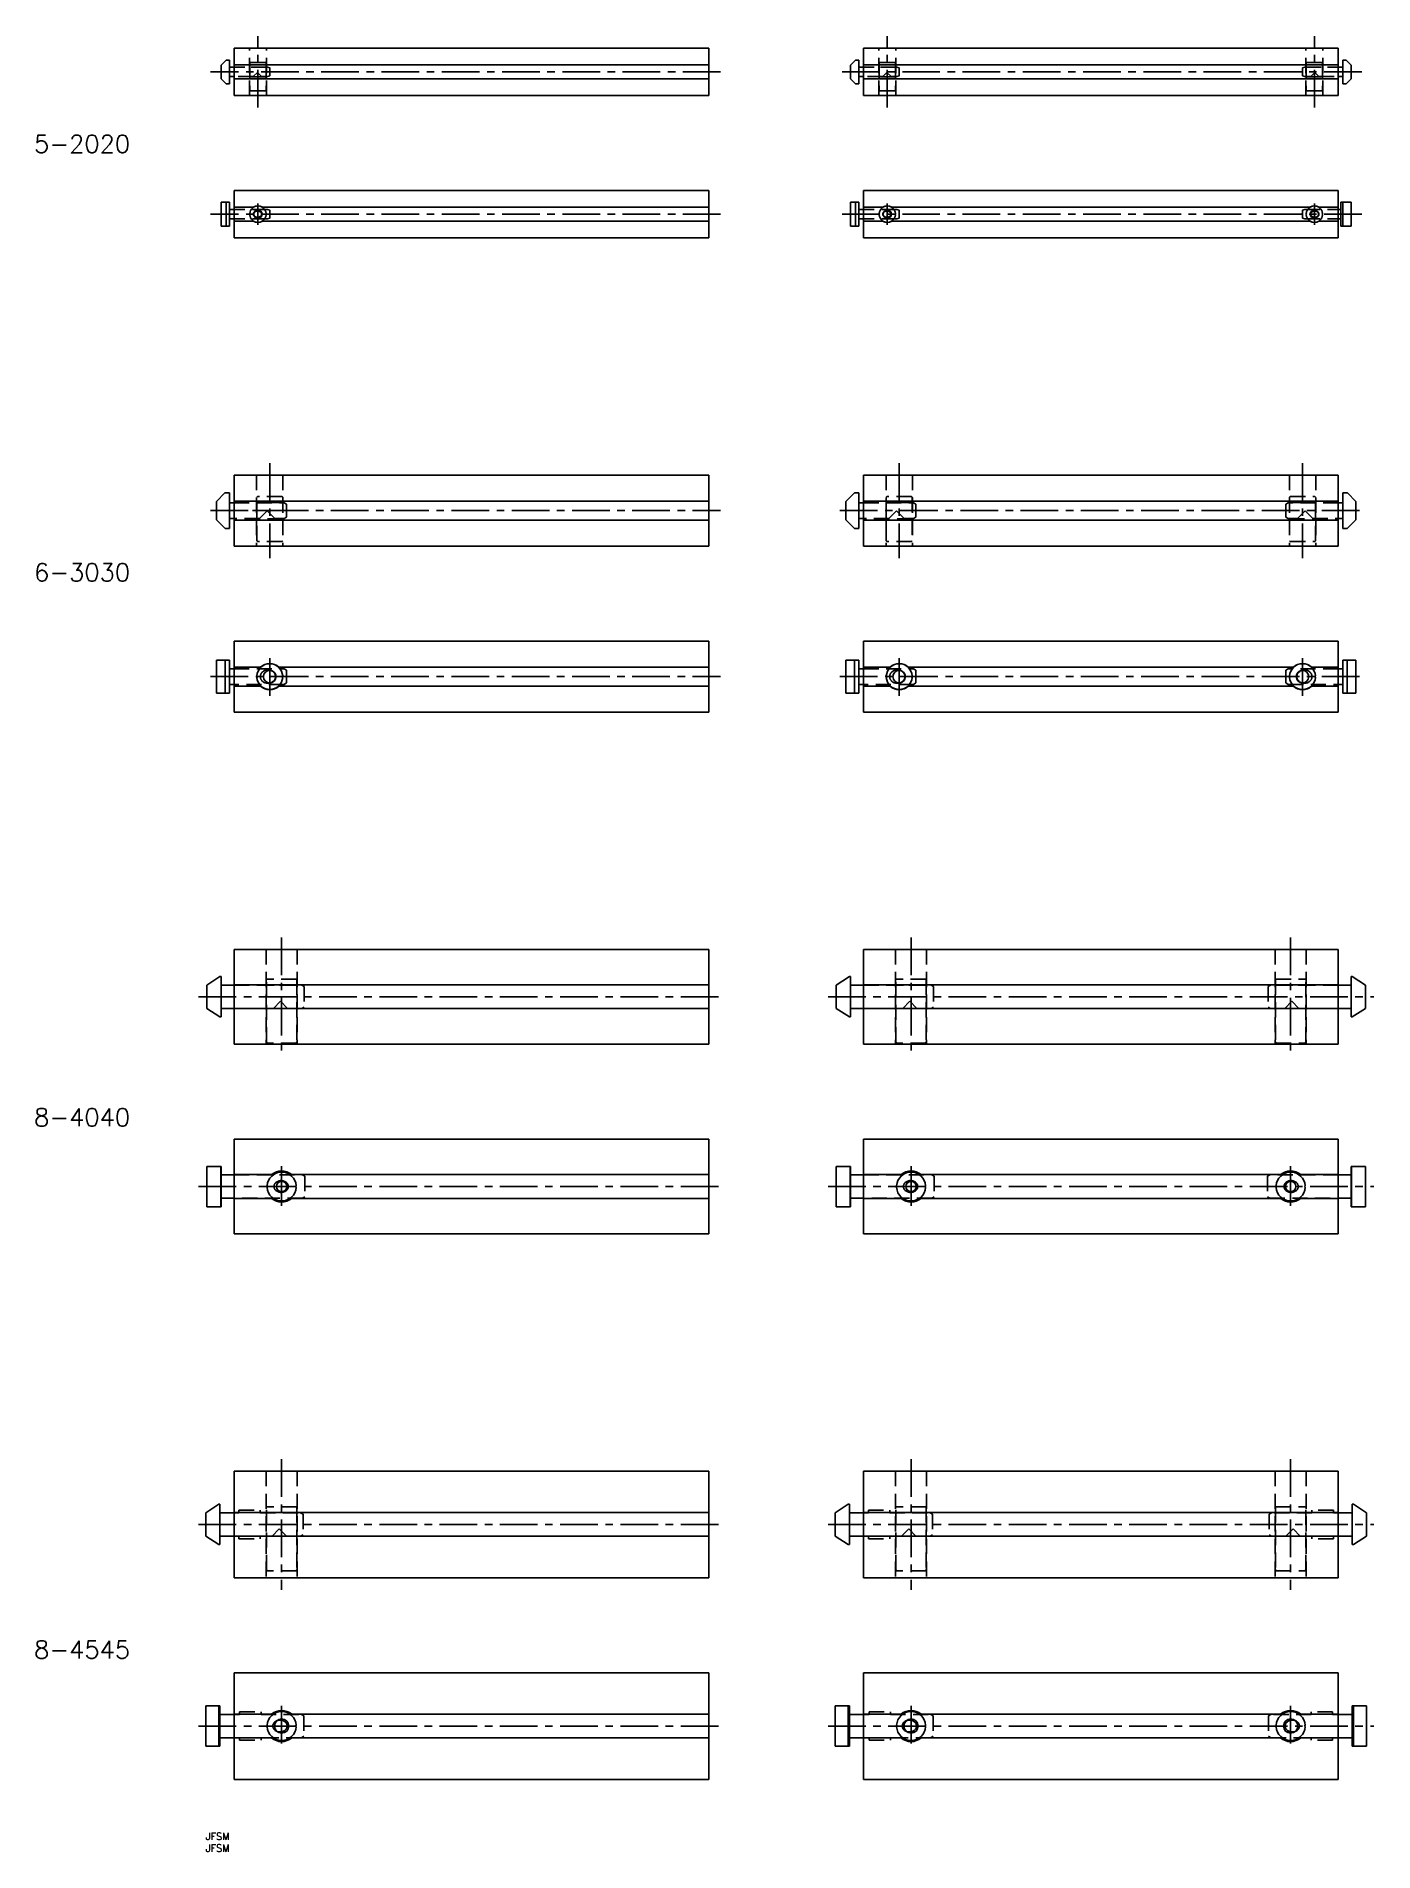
# Model space of a CAD drawing. Extents: x -71 to 492, y -8 to 757.
import ezdxf

# ---------------------------------------------------------------- set-up
doc = ezdxf.new("R2010")
doc.units = 0
doc.header["$LTSCALE"] = 0.5
doc.linetypes.add('CENTER', pattern=[50.8, 31.75, -6.35, 6.35, -6.35])
doc.linetypes.add('DASHED', pattern=[19.05, 12.7, -6.35])
doc.layers.get('0').update_dxf_attribs({"linetype": 'CONTINUOUS'})
doc.layers.add('CENTER', color=1, linetype='CENTER')
doc.styles.get("Standard").update_dxf_attribs({"font": 'txt.shx', "height": 3, "bigfont": 'bigfont.shx'})

# ---------------------------------------------------------------- blocks, each defined once
blk = doc.blocks.new('*U10')
at = {"color": 7, "linetype": 'CONTINUOUS'}
blk.add_text('JFSM', height=3, dxfattribs=at).set_placement((0, -3))
blk = doc.blocks.new('*U11')
at = {"color": 7, "linetype": 'CONTINUOUS'}
blk.add_text('JFSM', height=3, dxfattribs=at).set_placement((0, -8))

msp = doc.modelspace()

# ---------------------------------------------------------------- linework, layer by layer
at = {"color": 7, "linetype": 'CONTINUOUS'}
for p, q in [((12, 732.48), (12, 752.48)), ((12, 752.48), (212, 752.48)), ((212, 732.48), (212, 752.48)), ((277.3, 752.48), (477.3, 752.48)), ((277.3, 732.48), (277.3, 752.48)), ((477.3, 732.48), (477.3, 752.48)), ((6.5, 745.38), (8.6, 747.48)), ((6.5, 739.58), (6.5, 745.38)), ((8.6, 747.48), (10, 747.48)), ((10, 747.48), (10, 737.48)), ((12, 744.48), (10, 744.48)), ((12, 745.48), (212, 745.48)), ((271.8, 745.38), (273.9, 747.48)), ((271.8, 739.58), (271.8, 745.38)), ((273.9, 747.48), (275.3, 747.48)), ((275.3, 747.48), (275.3, 737.48)), ((277.3, 744.48), (275.3, 744.48)), ((277.3, 745.48), (477.3, 745.48)), ((477.3, 744.48), (479.3, 744.48)), ((479.3, 747.48), (479.3, 737.48)), ((480.7, 747.48), (479.3, 747.48)), ((482.8, 745.38), (480.7, 747.48)), ((482.8, 739.58), (482.8, 745.38)), ((8.6, 737.48), (6.5, 739.58)), ((10, 737.48), (8.6, 737.48)), ((12, 740.48), (10, 740.48)), ((12, 739.48), (212, 739.48)), ((273.9, 737.48), (271.8, 739.58)), ((275.3, 737.48), (273.9, 737.48)), ((277.3, 740.48), (275.3, 740.48)), ((277.3, 739.48), (477.3, 739.48)), ((477.3, 740.48), (479.3, 740.48)), ((479.3, 737.48), (480.7, 737.48)), ((480.7, 737.48), (482.8, 739.58)), ((12, 732.48), (212, 732.48)), ((277.3, 732.48), (477.3, 732.48)), ((12, 692.48), (212, 692.48)), ((12, 692.48), (12, 672.48)), ((212, 672.48), (212, 692.48)), ((277.3, 672.48), (277.3, 692.48)), ((277.3, 692.48), (477.3, 692.48)), ((477.3, 672.48), (477.3, 692.48)), ((6.5, 687.48), (6.5, 677.48)), ((10, 687.48), (6.5, 687.48)), ((8.6, 677.48), (8.6, 687.48)), ((8.6, 687.48), (8.6, 677.48)), ((10, 677.48), (10, 687.48)), ((12, 684.48), (10, 684.48)), ((12, 685.48), (20.1, 685.48)), ((18.75, 682.48), (18.56, 682.8)), ((18.75, 682.48), (18.56, 682.16)), ((23.9, 685.48), (212, 685.48)), ((25.25, 682.48), (25.44, 682.8)), ((25.25, 682.48), (25.44, 682.16)), ((271.8, 687.48), (271.8, 677.48)), ((275.3, 687.48), (271.8, 687.48)), ((273.9, 677.48), (273.9, 687.48)), ((275.3, 677.48), (275.3, 687.48)), ((277.3, 684.48), (275.3, 684.48)), ((277.3, 685.48), (285.4, 685.48)), ((284.05, 682.48), (283.86, 682.8)), ((284.05, 682.48), (283.86, 682.16)), ((289.2, 685.48), (465.4, 685.48)), ((290.55, 682.48), (290.74, 682.8)), ((290.55, 682.48), (290.74, 682.16)), ((464.05, 682.48), (463.86, 682.8)), ((464.05, 682.48), (463.86, 682.16)), ((477.3, 685.48), (469.2, 685.48)), ((469.2, 685.48), (477.3, 685.48)), ((470.55, 682.48), (470.74, 682.8)), ((470.55, 682.48), (470.74, 682.16)), ((477.3, 684.48), (478.5, 684.48)), ((478.5, 677.48), (478.5, 687.48)), ((478.5, 687.48), (482.8, 687.48)), ((479.3, 677.48), (479.3, 687.48)), ((482.8, 687.48), (482.8, 677.48)), ((6.5, 677.48), (10, 677.48)), ((6.7, 677.48), (10, 677.48)), ((12, 680.48), (10, 680.48)), ((12, 679.48), (20.1, 679.48)), ((23.9, 679.48), (212, 679.48)), ((271.8, 677.48), (275.3, 677.48)), ((272, 677.48), (275.3, 677.48)), ((277.3, 680.48), (275.3, 680.48)), ((277.3, 679.48), (285.4, 679.48)), ((289.2, 679.48), (465.4, 679.48)), ((477.3, 679.48), (469.2, 679.48)), ((469.2, 679.48), (477.3, 679.48)), ((477.3, 680.48), (478.5, 680.48)), ((482.8, 677.48), (478.5, 677.48)), ((482.6, 677.48), (479.3, 677.48)), ((12, 672.48), (212, 672.48)), ((277.3, 672.48), (477.3, 672.48)), ((212, 572.48), (12, 572.48)), ((12, 572.48), (12, 542.48)), ((212, 572.48), (212, 542.48)), ((477.3, 572.48), (277.3, 572.48)), ((277.3, 572.48), (277.3, 542.48)), ((477.3, 572.48), (477.3, 542.48)), ((4.5, 561.38), (8.1, 564.98)), ((4.5, 553.58), (4.5, 561.38)), ((8.1, 564.98), (10, 564.98)), ((10, 564.98), (10, 549.98)), ((10, 560.78), (12, 560.78)), ((12, 561.48), (212, 561.48)), ((269.8, 561.38), (273.4, 564.98)), ((269.8, 553.58), (269.8, 561.38)), ((273.4, 564.98), (275.3, 564.98)), ((275.3, 564.98), (275.3, 549.98)), ((275.3, 560.78), (277.3, 560.78)), ((277.3, 561.48), (477.3, 561.48)), ((479.3, 560.78), (477.3, 560.78)), ((479.3, 564.98), (479.3, 549.98)), ((481.2, 564.98), (479.3, 564.98)), ((484.8, 561.38), (481.2, 564.98)), ((484.8, 553.58), (484.8, 561.38)), ((8.13, 549.98), (4.5, 553.58)), ((12, 554.18), (10, 554.18)), ((12, 553.48), (212, 553.48)), ((273.43, 549.98), (269.8, 553.58)), ((275.3, 554.23), (275.3, 550.48)), ((277.3, 554.18), (275.3, 554.18)), ((277.3, 553.48), (477.3, 553.48)), ((477.3, 554.18), (479.3, 554.18)), ((481.17, 549.98), (484.8, 553.58)), ((10, 549.98), (8.13, 549.98)), ((275.3, 549.98), (273.43, 549.98)), ((479.3, 549.98), (481.17, 549.98)), ((212, 542.48), (12, 542.48)), ((477.3, 542.48), (277.3, 542.48)), ((212, 502.48), (12, 502.48)), ((12, 502.48), (12, 472.48)), ((212, 502.48), (212, 472.48)), ((477.3, 502.48), (277.3, 502.48)), ((277.3, 502.48), (277.3, 472.48)), ((477.3, 502.48), (477.3, 472.48)), ((4.5, 480.48), (4.5, 494.48)), ((4.5, 494.48), (10, 494.48)), ((8.13, 494.48), (8.13, 480.48)), ((10, 494.48), (10, 480.48)), ((10, 490.73), (12, 490.73)), ((12, 491.48), (23.15, 491.48)), ((30.85, 491.48), (212, 491.48)), ((269.8, 480.48), (269.8, 494.48)), ((269.8, 494.48), (275.3, 494.48)), ((273.43, 494.48), (273.43, 480.48)), ((275.3, 494.48), (275.3, 480.48)), ((275.3, 490.73), (277.3, 490.73)), ((277.3, 491.48), (288.45, 491.48)), ((296.15, 491.48), (458.45, 491.48)), ((477.3, 491.48), (466.15, 491.48)), ((466.15, 491.48), (477.3, 491.48)), ((479.3, 490.73), (477.3, 490.73)), ((479.3, 494.48), (479.3, 480.48)), ((484.8, 494.48), (479.3, 494.48)), ((481.17, 494.48), (481.17, 480.48)), ((484.8, 480.48), (484.8, 494.48)), ((12, 484.23), (10, 484.23)), ((12, 483.48), (23.15, 483.48)), ((21.75, 487.48), (21.56, 487.81)), ((21.75, 487.48), (21.56, 487.15)), ((30.85, 483.48), (212, 483.48)), ((32.25, 487.48), (32.44, 487.81)), ((32.25, 487.48), (32.44, 487.15)), ((277.3, 484.23), (275.3, 484.23)), ((277.3, 483.48), (288.45, 483.48)), ((287.05, 487.48), (286.86, 487.81)), ((287.05, 487.48), (286.86, 487.15)), ((296.15, 483.48), (458.45, 483.48)), ((297.55, 487.48), (297.74, 487.81)), ((297.55, 487.48), (297.74, 487.15)), ((457.05, 487.48), (456.86, 487.81)), ((457.05, 487.48), (456.86, 487.15)), ((477.3, 483.48), (466.15, 483.48)), ((466.15, 483.48), (477.3, 483.48)), ((467.55, 487.48), (467.74, 487.81)), ((467.55, 487.48), (467.74, 487.15)), ((477.3, 484.23), (479.3, 484.23)), ((10, 480.48), (4.5, 480.48)), ((275.3, 480.48), (269.8, 480.48)), ((479.3, 480.48), (484.8, 480.48)), ((212, 472.48), (12, 472.48)), ((477.3, 472.48), (277.3, 472.48)), ((12, 372.48), (12, 332.48)), ((12, 372.48), (212, 372.48)), ((212, 372.48), (212, 332.48)), ((277.3, 372.48), (277.3, 332.48)), ((277.3, 372.48), (477.3, 372.48)), ((477.3, 372.48), (477.3, 332.48)), ((0.5, 357.38), (6, 360.98)), ((6, 360.98), (6.5, 360.98)), ((6.5, 360.98), (6.5, 343.98)), ((265.8, 357.38), (271.3, 360.98)), ((271.3, 360.98), (271.8, 360.98)), ((271.8, 360.98), (271.8, 343.98)), ((482.8, 360.98), (482.8, 343.98)), ((483.3, 360.98), (482.8, 360.98)), ((488.8, 357.38), (483.3, 360.98)), ((0.5, 347.58), (0.5, 357.38)), ((6.5, 357.38), (12, 357.38)), ((12, 357.48), (212, 357.48)), ((265.8, 347.58), (265.8, 357.38)), ((271.8, 357.38), (277.3, 357.38)), ((277.3, 357.48), (477.3, 357.48)), ((482.8, 357.38), (477.3, 357.38)), ((488.8, 347.58), (488.8, 357.38)), ((6, 343.98), (0.5, 347.58)), ((12, 347.58), (6.5, 347.58)), ((12, 347.48), (212, 347.48)), ((271.3, 343.98), (265.8, 347.58)), ((277.3, 347.58), (271.8, 347.58)), ((277.3, 347.48), (477.3, 347.48)), ((477.3, 347.58), (482.8, 347.58)), ((483.3, 343.98), (488.8, 347.58)), ((6.5, 343.98), (6, 343.98)), ((271.8, 343.98), (271.3, 343.98)), ((482.8, 343.98), (483.3, 343.98)), ((12, 332.48), (212, 332.48)), ((277.3, 332.48), (477.3, 332.48)), ((12, 292.48), (12, 252.48)), ((12, 292.48), (212, 292.48)), ((212, 292.48), (212, 252.48)), ((277.3, 292.48), (277.3, 252.48)), ((277.3, 292.48), (477.3, 292.48)), ((477.3, 292.48), (477.3, 252.48)), ((0.5, 263.98), (0.5, 280.98)), ((0.5, 280.98), (6.5, 280.98)), ((6.3, 280.98), (6.3, 263.98)), ((6.5, 280.98), (6.5, 263.98)), ((6.5, 277.38), (12, 277.38)), ((12, 277.48), (27.77, 277.48)), ((36.23, 277.48), (212, 277.48)), ((265.8, 263.98), (265.8, 280.98)), ((265.8, 280.98), (271.8, 280.98)), ((271.6, 280.98), (271.6, 263.98)), ((271.8, 280.98), (271.8, 263.98)), ((271.8, 277.38), (277.3, 277.38)), ((277.3, 277.48), (293.07, 277.48)), ((301.53, 277.48), (453.07, 277.48)), ((477.3, 277.48), (461.53, 277.48)), ((461.53, 277.48), (477.3, 277.48)), ((482.8, 277.38), (477.3, 277.38)), ((482.8, 280.98), (482.8, 263.98)), ((488.8, 280.98), (482.8, 280.98)), ((483, 280.98), (483, 263.98)), ((488.8, 263.98), (488.8, 280.98)), ((26.1, 272.48), (25.91, 272.81)), ((26.1, 272.48), (25.91, 272.15)), ((37.9, 272.48), (38.09, 272.81)), ((37.9, 272.48), (38.09, 272.15)), ((291.4, 272.48), (291.21, 272.81)), ((291.4, 272.48), (291.21, 272.15)), ((303.2, 272.48), (303.39, 272.81)), ((303.2, 272.48), (303.39, 272.15)), ((451.4, 272.48), (451.21, 272.81)), ((451.4, 272.48), (451.21, 272.15)), ((463.2, 272.48), (463.39, 272.81)), ((463.2, 272.48), (463.39, 272.15)), ((6.5, 263.98), (0.5, 263.98)), ((12, 267.58), (6.5, 267.58)), ((12, 267.48), (27.77, 267.48)), ((36.23, 267.48), (212, 267.48)), ((271.8, 263.98), (265.8, 263.98)), ((277.3, 267.58), (271.8, 267.58)), ((277.3, 267.48), (293.07, 267.48)), ((301.53, 267.48), (453.07, 267.48)), ((477.3, 267.48), (461.53, 267.48)), ((461.53, 267.48), (477.3, 267.48)), ((477.3, 267.58), (482.8, 267.58)), ((482.8, 263.98), (488.8, 263.98)), ((12, 252.48), (212, 252.48)), ((277.3, 252.48), (477.3, 252.48)), ((12, 152.48), (12, 107.48)), ((12, 152.48), (212, 152.48)), ((212, 152.48), (212, 107.48)), ((277.3, 152.48), (277.3, 107.48)), ((277.3, 152.48), (477.3, 152.48)), ((477.3, 152.48), (477.3, 107.48)), ((0, 134.88), (5.5, 138.48)), ((5.5, 138.48), (6, 138.48)), ((6, 138.48), (6, 121.48)), ((265.3, 134.88), (270.8, 138.48)), ((270.8, 138.48), (271.3, 138.48)), ((271.3, 138.48), (271.3, 121.48)), ((483.3, 138.48), (483.3, 121.48)), ((483.8, 138.48), (483.3, 138.48)), ((489.3, 134.88), (483.8, 138.48)), ((0, 125.08), (0, 134.88)), ((6, 134.88), (12, 134.88)), ((12, 134.98), (212, 134.98)), ((265.3, 125.08), (265.3, 134.88)), ((271.3, 134.88), (277.3, 134.88)), ((277.3, 134.98), (477.3, 134.98)), ((483.3, 134.88), (477.3, 134.88)), ((489.3, 125.08), (489.3, 134.88)), ((5.5, 121.48), (0, 125.08)), ((12, 125.08), (6, 125.08)), ((12, 124.98), (212, 124.98)), ((270.8, 121.48), (265.3, 125.08)), ((277.3, 125.08), (271.3, 125.08)), ((277.3, 124.98), (477.3, 124.98)), ((477.3, 125.08), (483.3, 125.08)), ((483.8, 121.48), (489.3, 125.08)), ((6, 121.48), (5.5, 121.48)), ((271.3, 121.48), (270.8, 121.48)), ((483.3, 121.48), (483.8, 121.48)), ((12, 107.48), (212, 107.48)), ((277.3, 107.48), (477.3, 107.48)), ((12, 67.48), (12, 22.48)), ((12, 67.48), (212, 67.48)), ((212, 67.48), (212, 22.48)), ((277.3, 67.48), (277.3, 22.48)), ((277.3, 67.48), (477.3, 67.48)), ((477.3, 67.48), (477.3, 22.48)), ((0, 36.48), (0, 53.48)), ((0, 53.48), (6, 53.48)), ((5.5, 53.48), (5.5, 36.48)), ((6, 53.48), (6, 36.48)), ((6, 49.88), (12, 49.88)), ((12, 49.98), (27.77, 49.98)), ((36.23, 49.98), (212, 49.98)), ((265.3, 36.48), (265.3, 53.48)), ((265.3, 53.48), (271.3, 53.48)), ((270.8, 53.48), (270.8, 36.48)), ((271.3, 53.48), (271.3, 36.48)), ((271.3, 49.88), (277.3, 49.88)), ((277.3, 49.98), (293.07, 49.98)), ((301.53, 49.98), (453.07, 49.98)), ((477.3, 49.98), (461.53, 49.98)), ((461.53, 49.98), (477.3, 49.98)), ((483.3, 49.88), (477.3, 49.88)), ((483.3, 53.48), (483.3, 36.48)), ((489.3, 53.48), (483.3, 53.48)), ((483.8, 53.48), (483.8, 36.48)), ((489.3, 36.48), (489.3, 53.48)), ((12, 40.08), (6, 40.08)), ((12, 39.98), (27.77, 39.98)), ((26.1, 44.98), (25.91, 45.31)), ((26.1, 44.98), (25.91, 44.65)), ((36.23, 39.98), (212, 39.98)), ((37.9, 44.98), (38.09, 45.31)), ((37.9, 44.98), (38.09, 44.65)), ((277.3, 40.08), (271.3, 40.08)), ((277.3, 39.98), (293.07, 39.98)), ((291.4, 44.98), (291.21, 45.31)), ((291.4, 44.98), (291.21, 44.65)), ((301.53, 39.98), (453.07, 39.98)), ((303.2, 44.98), (303.39, 45.31)), ((303.2, 44.98), (303.39, 44.65)), ((451.4, 44.98), (451.21, 45.31)), ((451.4, 44.98), (451.21, 44.65)), ((477.3, 39.98), (461.53, 39.98)), ((461.53, 39.98), (477.3, 39.98)), ((463.2, 44.98), (463.39, 45.31)), ((463.2, 44.98), (463.39, 44.65)), ((477.3, 40.08), (483.3, 40.08)), ((6, 36.48), (0, 36.48)), ((271.3, 36.48), (265.3, 36.48)), ((483.3, 36.48), (489.3, 36.48)), ((12, 22.48), (212, 22.48)), ((277.3, 22.48), (477.3, 22.48))]:
    msp.add_line(p, q, dxfattribs=at)
at = {"color": 3, "linetype": 'DASHED'}
for p, q in [((18.45, 732.48), (18.45, 752.48)), ((25.55, 732.48), (25.55, 752.48)), ((283.75, 732.48), (283.75, 752.48)), ((290.85, 732.48), (290.85, 752.48)), ((463.75, 732.48), (463.75, 752.48)), ((470.85, 732.48), (470.85, 752.48)), ((26, 744.48), (12, 744.48)), ((18.55, 746.18), (18.85, 746.48)), ((18.55, 746.18), (18.55, 734.78)), ((25.45, 744.53), (18.55, 744.53)), ((25.15, 746.48), (18.85, 746.48)), ((25.45, 746.18), (25.15, 746.48)), ((25.45, 746.18), (25.45, 734.78)), ((26, 744.48), (27, 744.21)), ((27, 740.75), (27, 744.21)), ((291.3, 744.48), (277.3, 744.48)), ((283.85, 746.18), (284.15, 746.48)), ((283.85, 746.18), (283.85, 734.78)), ((290.75, 744.53), (283.85, 744.53)), ((290.45, 746.48), (284.15, 746.48)), ((290.75, 746.18), (290.45, 746.48)), ((290.75, 746.18), (290.75, 734.78)), ((291.3, 744.48), (292.3, 744.21)), ((292.3, 740.75), (292.3, 744.21)), ((463.3, 744.48), (462.3, 744.21)), ((462.3, 740.75), (462.3, 744.21)), ((463.3, 744.48), (477.3, 744.48)), ((463.85, 746.18), (464.15, 746.48)), ((463.85, 746.18), (463.85, 734.78)), ((463.85, 744.53), (470.75, 744.53)), ((464.15, 746.48), (470.45, 746.48)), ((470.75, 746.18), (470.45, 746.48)), ((470.75, 746.18), (470.75, 734.78)), ((20.05, 740.48), (12, 740.48)), ((25.45, 740.43), (18.55, 740.43)), ((21.8, 742.23), (20.05, 740.48)), ((21.8, 742.23), (23.56, 740.48)), ((26, 740.48), (23.56, 740.48)), ((26, 740.48), (27, 740.75)), ((285.35, 740.48), (277.3, 740.48)), ((290.75, 740.43), (283.85, 740.43)), ((287.1, 742.23), (285.35, 740.48)), ((287.1, 742.23), (288.86, 740.48)), ((291.3, 740.48), (288.86, 740.48)), ((291.3, 740.48), (292.3, 740.75)), ((463.3, 740.48), (462.3, 740.75)), ((463.3, 740.48), (465.74, 740.48)), ((463.85, 740.43), (470.75, 740.43)), ((467.5, 742.23), (465.74, 740.48)), ((467.5, 742.23), (469.25, 740.48)), ((469.25, 740.48), (477.3, 740.48)), ((18.85, 734.48), (18.55, 734.78)), ((25.15, 734.48), (18.85, 734.48)), ((25.15, 734.48), (25.45, 734.78)), ((284.15, 734.48), (283.85, 734.78)), ((290.45, 734.48), (284.15, 734.48)), ((290.45, 734.48), (290.75, 734.78)), ((464.15, 734.48), (463.85, 734.78)), ((464.15, 734.48), (470.45, 734.48)), ((470.45, 734.48), (470.75, 734.78)), ((26, 684.48), (12, 684.48)), ((26, 684.48), (27, 684.21)), ((27, 680.75), (27, 684.21)), ((27, 680.75), (27, 684.21)), ((291.3, 684.48), (277.3, 684.48)), ((291.3, 684.48), (292.3, 684.21)), ((292.3, 680.75), (292.3, 684.21)), ((463.3, 684.48), (462.3, 684.21)), ((462.3, 680.75), (462.3, 684.21)), ((463.3, 684.48), (477.3, 684.48)), ((26, 680.48), (12, 680.48)), ((26, 680.48), (27, 680.75)), ((291.3, 680.48), (277.3, 680.48)), ((291.3, 680.48), (292.3, 680.75)), ((463.3, 680.48), (462.3, 680.75)), ((463.3, 680.48), (477.3, 680.48)), ((21.45, 572.48), (21.45, 542.48)), ((32.55, 572.48), (32.55, 542.48)), ((286.75, 572.48), (286.75, 542.48)), ((297.85, 572.48), (297.85, 542.48)), ((456.75, 572.48), (456.75, 542.48)), ((467.85, 572.48), (467.85, 542.48)), ((12, 560.78), (33, 560.78)), ((21.55, 563.18), (21.85, 563.48)), ((21.55, 544.78), (21.55, 563.18)), ((32.45, 560.88), (21.55, 560.88)), ((32.15, 563.48), (21.85, 563.48)), ((32.45, 563.18), (32.15, 563.48)), ((32.45, 563.18), (32.45, 544.78)), ((33, 560.78), (34, 560.2)), ((34, 560.2), (34, 554.76)), ((277.3, 560.78), (298.3, 560.78)), ((286.85, 563.18), (287.15, 563.48)), ((286.85, 544.78), (286.85, 563.18)), ((297.75, 560.88), (286.85, 560.88)), ((297.45, 563.48), (287.15, 563.48)), ((297.75, 563.18), (297.45, 563.48)), ((297.75, 563.18), (297.75, 544.78)), ((298.3, 560.78), (299.3, 560.2)), ((299.3, 560.2), (299.3, 554.76)), ((456.3, 560.78), (455.3, 560.2)), ((455.3, 560.2), (455.3, 554.76)), ((477.3, 560.78), (456.3, 560.78)), ((456.85, 563.18), (457.15, 563.48)), ((456.85, 563.18), (456.85, 544.78)), ((456.85, 560.88), (467.75, 560.88)), ((457.15, 563.48), (467.45, 563.48)), ((467.75, 563.18), (467.45, 563.48)), ((467.75, 544.78), (467.75, 563.18)), ((22.7, 554.18), (12, 554.18)), ((32.45, 554.08), (21.55, 554.08)), ((25.9, 557.38), (22.7, 554.18)), ((29.1, 554.18), (25.9, 557.38)), ((33, 554.18), (29.1, 554.18)), ((33, 554.18), (34, 554.76)), ((288, 554.18), (277.3, 554.18)), ((297.75, 554.08), (286.85, 554.08)), ((291.2, 557.38), (288, 554.18)), ((294.4, 554.18), (291.2, 557.38)), ((298.3, 554.18), (294.4, 554.18)), ((298.3, 554.18), (299.3, 554.76)), ((456.3, 554.18), (455.3, 554.76)), ((456.3, 554.18), (460.2, 554.18)), ((456.85, 554.08), (467.75, 554.08)), ((460.2, 554.18), (463.4, 557.38)), ((463.4, 557.38), (466.6, 554.18)), ((466.6, 554.18), (477.3, 554.18)), ((21.85, 544.48), (21.55, 544.78)), ((32.15, 544.48), (21.85, 544.48)), ((32.15, 544.48), (32.45, 544.78)), ((287.15, 544.48), (286.85, 544.78)), ((297.45, 544.48), (287.15, 544.48)), ((297.45, 544.48), (297.75, 544.78)), ((457.15, 544.48), (456.85, 544.78)), ((457.15, 544.48), (467.45, 544.48)), ((467.45, 544.48), (467.75, 544.78)), ((12, 490.73), (33, 490.73)), ((33, 490.73), (34, 490.15)), ((34, 490.15), (34, 484.81)), ((277.3, 490.73), (298.3, 490.73)), ((298.3, 490.73), (299.3, 490.15)), ((299.3, 490.15), (299.3, 484.81)), ((456.3, 490.73), (455.3, 490.15)), ((455.3, 490.15), (455.3, 484.81)), ((477.3, 490.73), (456.3, 490.73)), ((33, 484.23), (12, 484.23)), ((33, 484.23), (34, 484.81)), ((298.3, 484.23), (277.3, 484.23)), ((298.3, 484.23), (299.3, 484.81)), ((456.3, 484.23), (455.3, 484.81)), ((456.3, 484.23), (477.3, 484.23)), ((25.45, 372.48), (25.45, 332.48)), ((38.55, 372.48), (38.55, 332.48)), ((290.75, 372.48), (290.75, 332.48)), ((303.85, 372.48), (303.85, 332.48)), ((450.75, 372.48), (450.75, 332.48)), ((463.85, 372.48), (463.85, 332.48)), ((25.6, 359.68), (25.9, 359.98)), ((38.17, 359.98), (25.9, 359.98)), ((38.4, 359.68), (38.17, 359.98)), ((290.9, 359.68), (291.2, 359.98)), ((303.47, 359.98), (291.2, 359.98)), ((303.7, 359.68), (303.47, 359.98)), ((450.9, 359.68), (451.13, 359.98)), ((451.13, 359.98), (463.4, 359.98)), ((463.7, 359.68), (463.4, 359.98)), ((12, 357.38), (40.5, 357.38)), ((25.6, 333.28), (25.6, 359.68)), ((38.4, 357.43), (25.6, 357.43)), ((38.4, 359.68), (38.4, 333.28)), ((40.5, 357.38), (41.5, 356.8)), ((41.5, 356.8), (41.5, 348.16)), ((277.3, 357.38), (305.8, 357.38)), ((290.9, 333.28), (290.9, 359.68)), ((303.7, 357.43), (290.9, 357.43)), ((297.3, 357.43), (303.7, 357.43)), ((303.7, 359.68), (303.7, 333.28)), ((305.8, 357.38), (306.8, 356.8)), ((306.8, 356.8), (306.8, 348.16)), ((448.8, 357.38), (447.8, 356.8)), ((447.8, 356.8), (447.8, 348.16)), ((477.3, 357.38), (448.8, 357.38)), ((450.9, 359.68), (450.9, 333.28)), ((457.3, 357.43), (450.9, 357.43)), ((450.9, 357.43), (463.7, 357.43)), ((463.7, 333.28), (463.7, 359.68)), ((28.5, 347.58), (12, 347.58)), ((38.4, 347.53), (25.6, 347.53)), ((31.5, 350.58), (28.5, 347.58)), ((34.5, 347.58), (31.5, 350.58)), ((40.5, 347.58), (34.5, 347.58)), ((40.5, 347.58), (41.5, 348.16)), ((293.8, 347.58), (277.3, 347.58)), ((303.7, 347.53), (290.9, 347.53)), ((296.8, 350.58), (293.8, 347.58)), ((299.8, 347.58), (296.8, 350.58)), ((305.8, 347.58), (299.8, 347.58)), ((305.8, 347.58), (306.8, 348.16)), ((448.8, 347.58), (447.8, 348.16)), ((448.8, 347.58), (454.8, 347.58)), ((450.9, 347.53), (463.7, 347.53)), ((454.8, 347.58), (457.8, 350.58)), ((457.8, 350.58), (460.8, 347.58)), ((460.8, 347.58), (477.3, 347.58)), ((25.83, 332.98), (25.6, 333.28)), ((38.1, 332.98), (25.83, 332.98)), ((38.1, 332.98), (38.4, 333.28)), ((291.13, 332.98), (290.9, 333.28)), ((303.4, 332.98), (291.13, 332.98)), ((303.4, 332.98), (303.7, 333.28)), ((451.2, 332.98), (450.9, 333.28)), ((451.2, 332.98), (463.47, 332.98)), ((463.47, 332.98), (463.7, 333.28)), ((12, 277.38), (40.8, 277.38)), ((40.8, 277.38), (41.8, 276.8)), ((41.8, 276.8), (41.8, 268.16)), ((277.3, 277.38), (306.1, 277.38)), ((306.1, 277.38), (307.1, 276.8)), ((307.1, 276.8), (307.1, 268.16)), ((448.5, 277.38), (447.5, 276.8)), ((447.5, 276.8), (447.5, 268.16)), ((477.3, 277.38), (448.5, 277.38)), ((40.8, 267.58), (41.8, 268.16)), ((306.1, 267.58), (307.1, 268.16)), ((448.5, 267.58), (447.5, 268.16)), ((40.8, 267.58), (12, 267.58)), ((306.1, 267.58), (277.3, 267.58)), ((448.5, 267.58), (477.3, 267.58)), ((25.45, 152.48), (25.45, 107.48)), ((38.55, 152.48), (38.55, 107.48)), ((290.75, 152.48), (290.75, 107.48)), ((303.85, 152.48), (303.85, 107.48)), ((450.75, 152.48), (450.75, 107.48)), ((463.85, 152.48), (463.85, 107.48)), ((12, 134.88), (14, 134.88)), ((14, 134.88), (14, 135.98)), ((14, 135.98), (23, 135.98)), ((23, 135.98), (23, 134.88)), ((23, 134.88), (40, 134.88)), ((25.6, 137.18), (25.9, 137.48)), ((25.6, 110.78), (25.6, 137.18)), ((38.17, 137.48), (25.9, 137.48)), ((38.9, 134.93), (26.1, 134.93)), ((38.4, 137.18), (38.17, 137.48)), ((38.4, 137.18), (38.4, 110.78)), ((40, 134.88), (41, 134.3)), ((41, 134.3), (41, 125.66)), ((277.3, 134.88), (279.3, 134.88)), ((279.3, 134.88), (279.3, 135.98)), ((279.3, 135.98), (288.3, 135.98)), ((288.3, 135.98), (288.3, 134.88)), ((288.3, 134.88), (305.3, 134.88)), ((290.9, 137.18), (291.2, 137.48)), ((290.9, 110.78), (290.9, 137.18)), ((303.47, 137.48), (291.2, 137.48)), ((304.2, 134.93), (291.4, 134.93)), ((303.7, 137.18), (303.47, 137.48)), ((303.7, 137.18), (303.7, 110.78)), ((305.3, 134.88), (306.3, 134.3)), ((306.3, 134.3), (306.3, 125.66)), ((449.3, 134.88), (448.3, 134.3)), ((448.3, 134.3), (448.3, 125.66)), ((466.3, 134.88), (449.3, 134.88)), ((450.4, 134.93), (463.2, 134.93)), ((450.9, 137.18), (451.13, 137.48)), ((450.9, 137.18), (450.9, 110.78)), ((451.13, 137.48), (463.4, 137.48)), ((463.7, 137.18), (463.4, 137.48)), ((463.7, 110.78), (463.7, 137.18)), ((475.3, 135.98), (466.3, 135.98)), ((466.3, 135.98), (466.3, 134.88)), ((475.3, 134.88), (475.3, 135.98)), ((477.3, 134.88), (475.3, 134.88)), ((14, 125.08), (12, 125.08)), ((14, 125.08), (14, 123.98)), ((14, 123.98), (23, 123.98)), ((28, 125.08), (23, 125.08)), ((23, 123.98), (23, 125.08)), ((38.9, 125.03), (26.1, 125.03)), ((31, 128.08), (28, 125.08)), ((34, 125.08), (31, 128.08)), ((40, 125.08), (34, 125.08)), ((40, 125.08), (41, 125.66)), ((279.3, 125.08), (277.3, 125.08)), ((279.3, 125.08), (279.3, 123.98)), ((279.3, 123.98), (288.3, 123.98)), ((293.3, 125.08), (288.3, 125.08)), ((288.3, 123.98), (288.3, 125.08)), ((304.2, 125.03), (291.4, 125.03)), ((296.3, 128.08), (293.3, 125.08)), ((299.3, 125.08), (296.3, 128.08)), ((305.3, 125.08), (299.3, 125.08)), ((305.3, 125.08), (306.3, 125.66)), ((449.3, 125.08), (448.3, 125.66)), ((449.3, 125.08), (455.3, 125.08)), ((450.4, 125.03), (463.2, 125.03)), ((455.3, 125.08), (458.3, 128.08)), ((458.3, 128.08), (461.3, 125.08)), ((461.3, 125.08), (466.3, 125.08)), ((466.3, 123.98), (466.3, 125.08)), ((475.3, 123.98), (466.3, 123.98)), ((475.3, 125.08), (475.3, 123.98)), ((475.3, 125.08), (477.3, 125.08)), ((25.83, 110.48), (25.6, 110.78)), ((38.1, 110.48), (25.83, 110.48)), ((38.1, 110.48), (38.4, 110.78)), ((291.13, 110.48), (290.9, 110.78)), ((303.4, 110.48), (291.13, 110.48)), ((303.4, 110.48), (303.7, 110.78)), ((451.2, 110.48), (450.9, 110.78)), ((451.2, 110.48), (463.47, 110.48)), ((463.47, 110.48), (463.7, 110.78)), ((12, 49.88), (14.3, 49.88)), ((14.3, 50.98), (23.3, 50.98)), ((14.3, 49.88), (14.3, 50.98)), ((23.3, 50.98), (23.3, 49.88)), ((23.3, 49.88), (40.3, 49.88)), ((40.3, 49.88), (41.3, 49.3)), ((41.3, 49.3), (41.3, 40.66)), ((277.3, 49.88), (279.6, 49.88)), ((279.6, 50.98), (288.6, 50.98)), ((279.6, 49.88), (279.6, 50.98)), ((288.6, 50.98), (288.6, 49.88)), ((288.6, 49.88), (305.6, 49.88)), ((305.6, 49.88), (306.6, 49.3)), ((306.6, 49.3), (306.6, 40.66)), ((449, 49.88), (448, 49.3)), ((448, 49.3), (448, 40.66)), ((466, 49.88), (449, 49.88)), ((466, 50.98), (466, 49.88)), ((475, 50.98), (466, 50.98)), ((475, 49.88), (475, 50.98)), ((477.3, 49.88), (475, 49.88)), ((14.3, 40.08), (12, 40.08)), ((14.3, 40.08), (14.3, 38.98)), ((14.3, 38.98), (23.3, 38.98)), ((40.3, 40.08), (23.3, 40.08)), ((23.3, 38.98), (23.3, 40.08)), ((40.3, 40.08), (41.3, 40.66)), ((279.6, 40.08), (277.3, 40.08)), ((279.6, 40.08), (279.6, 38.98)), ((279.6, 38.98), (288.6, 38.98)), ((305.6, 40.08), (288.6, 40.08)), ((288.6, 38.98), (288.6, 40.08)), ((305.6, 40.08), (306.6, 40.66)), ((449, 40.08), (448, 40.66)), ((449, 40.08), (466, 40.08)), ((466, 38.98), (466, 40.08)), ((475, 38.98), (466, 38.98)), ((475, 40.08), (475, 38.98)), ((475, 40.08), (477.3, 40.08))]:
    msp.add_line(p, q, dxfattribs=at)
at = {"color": 7, "linetype": 'CONTINUOUS'}
for centre, radius in [((22, 682.48), 1.75), ((287.3, 682.48), 1.75), ((467.3, 682.48), 1.75), ((27, 487.48), 2.65), ((292.3, 487.48), 2.65), ((462.3, 487.48), 2.65), ((32, 272.48), 2.2), ((297.3, 272.48), 2.2), ((457.3, 272.48), 2.2), ((32, 44.98), 3), ((297.3, 44.98), 3), ((457.3, 44.98), 3)]:
    msp.add_circle(centre, radius, dxfattribs=at)
for centre, radius, start, end in [((22, 682.48), 3.45, 5.33138, 174.66862), ((22, 682.48), 3.45, 185.33138, 354.66862), ((22, 682.48), 3.55, 57.67948, 122.32052), ((287.3, 682.48), 3.45, 5.33138, 174.66862), ((287.3, 682.48), 3.45, 185.33138, 354.66862), ((287.3, 682.48), 3.55, 57.67948, 122.32052), ((467.3, 682.48), 3.45, 5.33138, 174.66862), ((467.3, 682.48), 3.45, 185.33138, 354.66862), ((467.3, 682.48), 3.55, 57.67948, 122.32052), ((22, 682.48), 3.55, 237.67948, 302.32052), ((287.3, 682.48), 3.55, 237.67948, 302.32052), ((467.3, 682.48), 3.55, 237.67948, 302.32052), ((27, 487.48), 5.45, 3.46273, 176.53727), ((27, 487.48), 5.55, 46.11402, 133.88598), ((292.3, 487.48), 5.45, 3.46273, 176.53727), ((292.3, 487.48), 5.55, 46.11402, 133.88598), ((462.3, 487.48), 5.45, 3.46273, 176.53727), ((462.3, 487.48), 5.55, 46.11402, 133.88598), ((27, 487.48), 5.45, 183.46273, 356.53727), ((27, 487.48), 5.55, 226.11402, 313.88598), ((292.3, 487.48), 5.45, 183.46273, 356.53727), ((292.3, 487.48), 5.55, 226.11402, 313.88598), ((462.3, 487.48), 5.45, 183.46273, 356.53727), ((462.3, 487.48), 5.55, 226.11402, 313.88598), ((32, 272.48), 6.1, 3.10968, 176.89032), ((32, 272.48), 6.55, 49.7612, 130.2388), ((297.3, 272.48), 6.1, 3.10968, 176.89032), ((297.3, 272.48), 6.55, 49.7612, 130.2388), ((457.3, 272.48), 6.1, 3.10968, 176.89032), ((457.3, 272.48), 6.55, 49.7612, 130.2388), ((32, 272.48), 6.1, 183.10968, 356.89032), ((297.3, 272.48), 6.1, 183.10968, 356.89032), ((457.3, 272.48), 6.1, 183.10968, 356.89032), ((32, 272.48), 6.55, 229.7612, 310.2388), ((297.3, 272.48), 6.55, 229.7612, 310.2388), ((457.3, 272.48), 6.55, 229.7612, 310.2388), ((32, 44.98), 6.1, 3.10968, 176.89032), ((32, 44.98), 6.55, 49.7612, 130.2388), ((297.3, 44.98), 6.1, 3.10968, 176.89032), ((297.3, 44.98), 6.55, 49.7612, 130.2388), ((457.3, 44.98), 6.1, 3.10968, 176.89032), ((457.3, 44.98), 6.55, 49.7612, 130.2388), ((32, 44.98), 6.1, 183.10968, 356.89032), ((32, 44.98), 6.55, 229.7612, 310.2388), ((297.3, 44.98), 6.1, 183.10968, 356.89032), ((297.3, 44.98), 6.55, 229.7612, 310.2388), ((457.3, 44.98), 6.1, 183.10968, 356.89032), ((457.3, 44.98), 6.55, 229.7612, 310.2388)]:
    msp.add_arc(centre, radius, start, end, dxfattribs=at)
at = {"color": 3, "linetype": 'DASHED'}
for centre, radius, start, end in [((21.1, 682.48), 1.05, 127.46159, 232.53841), ((21.8, 681.58), 2.19, 52.24276, 127.61461), ((21.8, 683.38), 2.19, 232.24276, 307.75724), ((22.5, 682.48), 1.05, 307.75724, 52.24276), ((286.4, 682.48), 1.05, 127.75724, 232.53838), ((287.1, 681.58), 2.19, 52.24276, 127.75724), ((287.1, 683.38), 2.19, 232.24276, 307.75724), ((287.8, 682.48), 1.05, 307.75724, 54.3786), ((466.8, 682.48), 1.05, 125.6214, 234.3786), ((467.5, 681.58), 2.19, 52.24276, 127.75724), ((467.5, 683.38), 2.19, 232.24276, 307.61438), ((468.2, 682.48), 1.05, 307.46111, 52.53889), ((26.2, 486.77), 3.51, 46.47401, 133.09447), ((291.5, 486.77), 3.51, 46.47401, 133.09447), ((463.1, 486.77), 3.51, 46.47401, 133.09447), ((25.54, 487.48), 2.54, 133.27578, 226.72422), ((26.2, 488.19), 3.51, 226.90553, 313.52599), ((26.86, 487.48), 2.54, 313.2531, 46.7469), ((290.84, 487.48), 2.54, 133.27578, 226.72422), ((291.5, 488.19), 3.51, 226.90553, 313.52599), ((292.16, 487.48), 2.54, 313.2531, 46.7469), ((462.44, 487.48), 2.54, 133.27578, 226.72422), ((463.1, 488.19), 3.51, 226.90553, 313.52599), ((463.76, 487.48), 2.54, 313.2531, 46.7469), ((31, 272.48), 2.2, 131.18218, 228.81782), ((31.8, 271.57), 3.41, 48.56199, 131.43801), ((31.8, 273.39), 3.41, 228.56199, 311.43801), ((32.6, 272.48), 2.2, 311.18218, 48.81782), ((296.3, 272.48), 2.2, 131.18218, 228.81782), ((297.1, 271.57), 3.41, 48.56199, 131.43801), ((297.1, 273.39), 3.41, 228.56199, 311.43801), ((297.9, 272.48), 2.2, 311.18218, 48.81782), ((456.7, 272.48), 2.2, 131.18218, 228.81782), ((457.5, 271.57), 3.41, 48.56199, 131.43801), ((457.5, 273.39), 3.41, 228.56199, 311.43801), ((458.3, 272.48), 2.2, 311.18218, 48.81782), ((30.5, 44.98), 2.2, 131.18218, 228.81782), ((31.3, 44.07), 3.41, 48.56199, 131.43801), ((32.1, 44.98), 2.2, 311.18218, 48.81782), ((295.8, 44.98), 2.2, 131.18218, 228.81782), ((296.6, 44.07), 3.41, 48.56199, 131.43801), ((297.4, 44.98), 2.2, 311.18218, 48.81782), ((457.2, 44.98), 2.2, 131.18218, 228.81782), ((458, 44.07), 3.41, 48.56199, 131.43801), ((458.8, 44.98), 2.2, 311.18218, 48.81782), ((31.3, 45.89), 3.41, 228.56199, 311.43801), ((296.6, 45.89), 3.41, 228.56199, 311.43801), ((458, 45.89), 3.41, 228.56199, 311.43801)]:
    msp.add_arc(centre, radius, start, end, dxfattribs=at)
at = {"layer": 'CENTER', "color": 1, "linetype": 'CENTER'}
for p, q in [((22, 727.48), (22, 757.48)), ((287.3, 727.48), (287.3, 757.48)), ((467.3, 727.48), (467.3, 757.48)), ((217, 742.48), (2, 742.48)), ((487.3, 742.48), (267.3, 742.48)), ((217, 682.48), (2, 682.48)), ((22, 678.03), (22, 686.93)), ((22, 678.03), (22, 686.93)), ((487.3, 682.48), (267.3, 682.48)), ((287.3, 678.03), (287.3, 686.93)), ((287.3, 678.03), (287.3, 686.93)), ((467.3, 678.03), (467.3, 686.93)), ((467.3, 678.03), (467.3, 686.93)), ((27, 577.48), (27, 537.48)), ((292.3, 577.48), (292.3, 537.48)), ((462.3, 577.48), (462.3, 537.48)), ((2, 557.48), (217, 557.48)), ((34.3, 557.48), (19.7, 557.48)), ((267.3, 557.48), (487.3, 557.48)), ((27, 479.36), (27, 495.6)), ((292.3, 479.36), (292.3, 495.6)), ((462.3, 479.36), (462.3, 495.6)), ((2, 487.48), (217, 487.48)), ((267.3, 487.48), (487.3, 487.48)), ((32, 377.48), (32, 327.48)), ((297.3, 377.48), (297.3, 327.48)), ((457.3, 377.48), (457.3, 327.48)), ((-3, 352.48), (217, 352.48)), ((262.3, 352.48), (492.3, 352.48)), ((32, 281.03), (32, 263.93)), ((32, 264.36), (32, 280.6)), ((297.3, 281.03), (297.3, 263.93)), ((297.3, 264.36), (297.3, 280.6)), ((457.3, 281.03), (457.3, 263.93)), ((457.3, 264.36), (457.3, 280.6)), ((-3, 272.48), (217, 272.48)), ((262.3, 272.48), (492.3, 272.48)), ((32, 157.48), (32, 102.48)), ((297.3, 157.48), (297.3, 102.48)), ((457.3, 157.48), (457.3, 102.48)), ((-3, 129.98), (217, 129.98)), ((262.3, 129.98), (492.3, 129.98)), ((32, 53.53), (32, 36.43)), ((297.3, 53.53), (297.3, 36.43)), ((457.3, 53.53), (457.3, 36.43)), ((-3, 44.98), (217, 44.98)), ((262.3, 44.98), (492.3, 44.98))]:
    msp.add_line(p, q, dxfattribs=at)

# ---------------------------------------------------------------- block references
at = {"color": 7, "linetype": 'CONTINUOUS'}
for name in ['*U10', '*U11']:
    msp.add_blockref(name, (0, 0), dxfattribs=at)

# ---------------------------------------------------------------- texts
for s, p in [('5-2020', (-72.37, 708.34)), ('6-3030', (-72.37, 527.7)), ('8-4040', (-72.37, 297.9)), ('8-4545', (-72.37, 73.47))]:
    msp.add_text(s, height=7.5, dxfattribs=at).set_placement(p)

doc.saveas('drawing.dxf')
